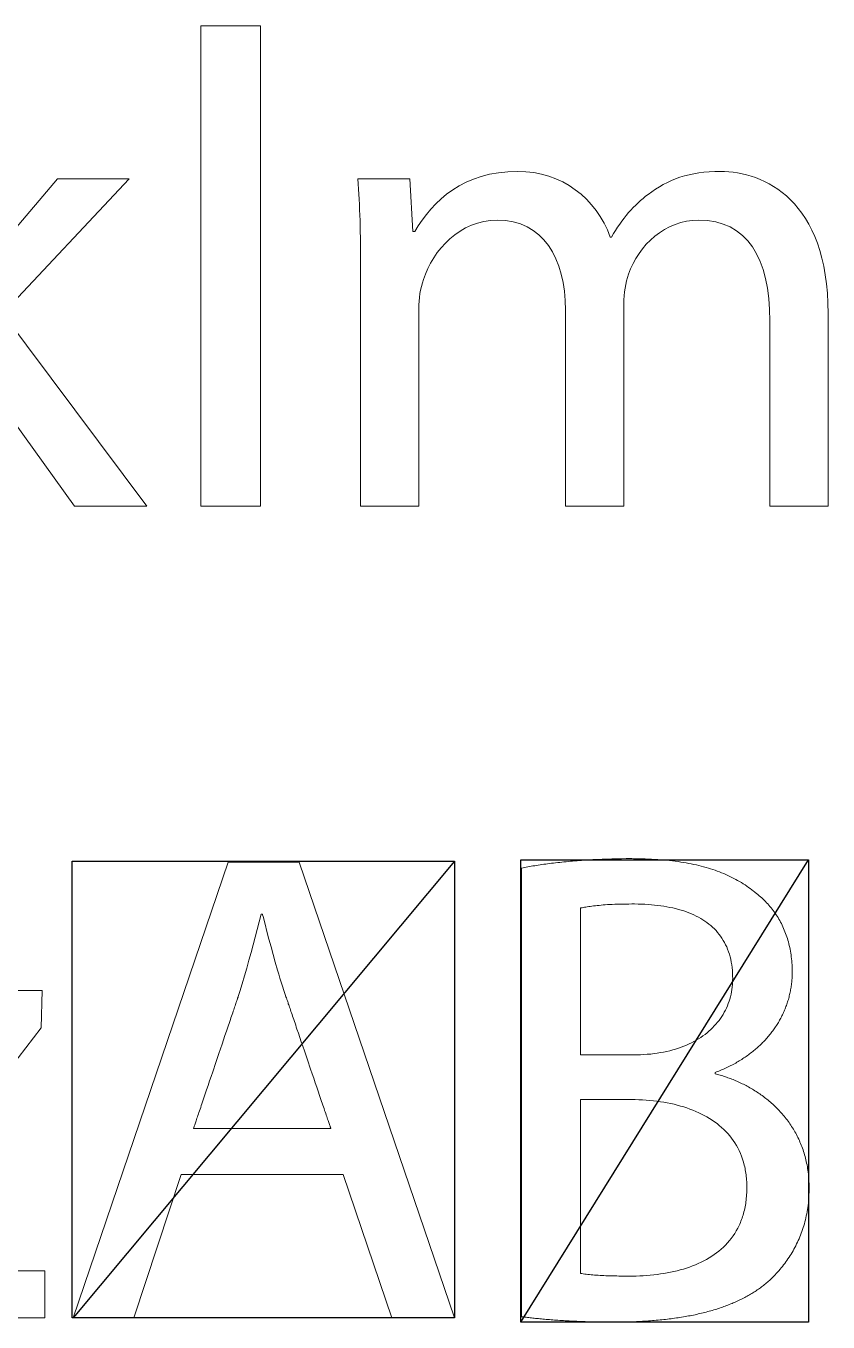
# Model space of a CAD drawing. Header units: millimetres. Extents: x 0 to 114, y 1 to 130.
# Drawn here: x 71.32 to 88.91, y 101.16 to 129.58 of the extents above; entities that cross this region are included whole.
import ezdxf

# ---------------------------------------------------------------- set-up
doc = ezdxf.new("R2010")
doc.units = ezdxf.units.MM
doc.header["$MEASUREMENT"] = 0
doc.layers.add('Layer 1', color=7, linetype='Continuous')

msp = doc.modelspace()

# ---------------------------------------------------------------- linework, layer by layer
for p, q in [((80.718, 111.265), (72.35, 101.246)), ((82.173, 101.157), (88.478, 111.296))]:
    msp.add_line(p, q)
for points in [[(80.718, 101.246), (72.331, 101.246), (72.331, 111.265), (80.718, 111.265)], [(88.478, 101.157), (82.173, 101.157), (82.173, 111.296), (88.478, 111.296)]]:
    msp.add_lwpolyline(points, close=True)
at = {"layer": 'Layer 1', "lineweight": 0}
for points in [[(75.155, 129.582), (76.46, 129.582), (76.46, 119.048), (75.155, 119.048), (75.155, 129.582)], [(74.724, 104.391), (73.686, 101.246), (72.35, 101.246), (75.748, 111.246), (77.306, 111.246), (80.718, 101.246), (79.339, 101.246), (78.27, 104.391), (74.724, 104.391)]]:
    msp.add_lwpolyline(points, dxfattribs=at)
for points in [[(82.187, 111.112), (82.22, 111.119), (82.254, 111.126), (82.289, 111.133), (82.325, 111.139), (82.361, 111.146), (82.398, 111.152), (82.435, 111.159), (82.474, 111.165), (82.512, 111.172), (82.552, 111.178), (82.592, 111.184), (82.633, 111.19), (82.674, 111.196), (82.716, 111.202), (82.758, 111.207), (82.801, 111.213), (82.845, 111.218), (82.889, 111.224), (82.933, 111.229), (82.978, 111.234), (83.024, 111.239), (83.069, 111.244), (83.116, 111.249), (83.162, 111.253), (83.21, 111.258), (83.257, 111.262), (83.305, 111.266), (83.353, 111.27), (83.402, 111.274), (83.451, 111.278), (83.5, 111.282), (83.55, 111.285), (83.6, 111.289), (83.65, 111.292), (83.701, 111.295), (83.752, 111.298), (83.854, 111.303), (83.957, 111.308), (84.061, 111.311), (84.166, 111.315), (84.271, 111.317), (84.376, 111.319), (84.482, 111.32), (84.535, 111.32), (84.542, 111.32), (84.545, 111.32), (84.547, 111.32), (84.549, 111.32), (84.568, 111.32), (84.606, 111.32), (84.643, 111.319), (84.68, 111.319), (84.753, 111.318), (84.826, 111.316), (84.897, 111.314), (84.967, 111.311), (85.036, 111.308), (85.104, 111.304), (85.172, 111.3), (85.238, 111.295), (85.303, 111.289), (85.368, 111.284), (85.431, 111.277), (85.494, 111.27), (85.556, 111.263), (85.617, 111.254), (85.677, 111.246), (85.736, 111.237), (85.794, 111.227), (85.851, 111.216), (85.908, 111.206), (85.964, 111.194), (86.019, 111.182), (86.073, 111.17), (86.126, 111.156), (86.179, 111.143), (86.231, 111.128), (86.282, 111.113), (86.332, 111.098), (86.382, 111.082), (86.431, 111.065), (86.479, 111.048), (86.526, 111.03), (86.573, 111.012), (86.619, 110.993), (86.665, 110.973), (86.71, 110.953), (86.754, 110.932), (86.797, 110.91), (86.84, 110.888), (86.883, 110.866), (86.925, 110.842), (86.966, 110.819), (87.006, 110.794), (87.046, 110.769), (87.086, 110.743), (87.125, 110.717), (87.163, 110.69), (87.201, 110.662), (87.239, 110.633), (87.276, 110.604), (87.285, 110.597), (87.289, 110.593), (87.291, 110.592), (87.293, 110.59), (87.308, 110.579), (87.338, 110.556), (87.368, 110.532), (87.397, 110.508), (87.425, 110.484), (87.453, 110.459), (87.481, 110.433), (87.508, 110.407), (87.534, 110.381), (87.56, 110.354), (87.585, 110.327), (87.61, 110.299), (87.634, 110.27), (87.658, 110.242), (87.682, 110.212), (87.704, 110.183), (87.726, 110.153), (87.748, 110.122), (87.769, 110.091), (87.79, 110.059), (87.81, 110.027), (87.829, 109.995), (87.848, 109.962), (87.866, 109.928), (87.884, 109.895), (87.901, 109.86), (87.917, 109.825), (87.933, 109.79), (87.948, 109.754), (87.963, 109.718), (87.977, 109.682), (87.99, 109.645), (88.003, 109.607), (88.015, 109.569), (88.027, 109.531), (88.037, 109.492), (88.048, 109.452), (88.057, 109.413), (88.066, 109.372), (88.075, 109.332), (88.082, 109.291), (88.089, 109.249), (88.095, 109.207), (88.101, 109.165), (88.106, 109.122), (88.11, 109.078), (88.114, 109.034), (88.117, 108.99), (88.119, 108.946), (88.12, 108.9), (88.121, 108.855), (88.121, 108.832), (88.121, 108.829), (88.121, 108.826), (88.121, 108.819), (88.121, 108.805), (88.121, 108.776), (88.12, 108.748), (88.119, 108.72), (88.117, 108.692), (88.115, 108.665), (88.113, 108.637), (88.11, 108.609), (88.107, 108.581), (88.104, 108.554), (88.1, 108.526), (88.096, 108.499), (88.092, 108.472), (88.087, 108.445), (88.082, 108.418), (88.077, 108.391), (88.071, 108.364), (88.065, 108.337), (88.058, 108.31), (88.051, 108.284), (88.044, 108.257), (88.037, 108.231), (88.029, 108.204), (88.021, 108.178), (88.012, 108.152), (88.003, 108.126), (87.994, 108.101), (87.985, 108.075), (87.975, 108.049), (87.965, 108.024), (87.954, 107.998), (87.943, 107.973), (87.932, 107.948), (87.921, 107.923), (87.909, 107.898), (87.897, 107.874), (87.884, 107.849), (87.872, 107.825), (87.859, 107.801), (87.845, 107.777), (87.832, 107.753), (87.818, 107.729), (87.803, 107.705), (87.789, 107.682), (87.774, 107.658), (87.758, 107.635), (87.743, 107.612), (87.727, 107.589), (87.711, 107.566), (87.694, 107.544), (87.677, 107.521), (87.66, 107.499), (87.643, 107.477), (87.625, 107.455), (87.607, 107.433), (87.589, 107.412), (87.57, 107.39), (87.552, 107.369), (87.532, 107.348), (87.513, 107.327), (87.493, 107.306), (87.473, 107.286), (87.453, 107.265), (87.432, 107.245), (87.411, 107.225), (87.39, 107.206), (87.369, 107.186), (87.347, 107.167), (87.325, 107.148), (87.302, 107.129), (87.28, 107.11), (87.257, 107.091), (87.234, 107.073), (87.21, 107.055), (87.187, 107.037), (87.163, 107.019), (87.139, 107.002), (87.114, 106.984), (87.089, 106.967), (87.064, 106.95), (87.039, 106.934), (87.013, 106.917), (86.988, 106.901), (86.961, 106.885), (86.935, 106.869), (86.908, 106.854), (86.882, 106.838), (86.854, 106.823), (86.827, 106.809), (86.799, 106.794), (86.772, 106.78), (86.743, 106.766), (86.715, 106.752), (86.686, 106.738), (86.657, 106.725), (86.628, 106.712), (86.599, 106.699), (86.569, 106.686), (86.539, 106.674), (86.509, 106.662), (86.479, 106.65), (86.448, 106.638), (86.433, 106.632), (86.431, 106.632), (86.43, 106.631), (86.43, 106.631), (86.43, 106.631), (86.43, 106.631), (86.43, 106.631), (86.43, 106.631), (86.43, 106.63), (86.43, 106.628), (86.43, 106.625), (86.43, 106.622), (86.43, 106.615), (86.43, 106.609), (86.43, 106.606), (86.43, 106.604), (86.43, 106.602), (86.43, 106.602), (86.458, 106.595), (86.486, 106.587), (86.514, 106.579), (86.542, 106.571), (86.57, 106.563), (86.598, 106.554), (86.627, 106.545), (86.655, 106.536), (86.683, 106.526), (86.712, 106.516), (86.74, 106.506), (86.768, 106.495), (86.797, 106.484), (86.825, 106.473), (86.854, 106.462), (86.882, 106.45), (86.91, 106.437), (86.939, 106.425), (86.967, 106.412), (86.995, 106.399), (87.024, 106.385), (87.052, 106.371), (87.08, 106.357), (87.108, 106.342), (87.136, 106.327), (87.164, 106.312), (87.192, 106.297), (87.219, 106.281), (87.247, 106.265), (87.274, 106.248), (87.302, 106.231), (87.329, 106.214), (87.356, 106.196), (87.383, 106.178), (87.41, 106.16), (87.436, 106.141), (87.463, 106.122), (87.489, 106.103), (87.515, 106.083), (87.541, 106.063), (87.567, 106.043), (87.593, 106.022), (87.618, 106.001), (87.643, 105.98), (87.668, 105.958), (87.693, 105.936), (87.717, 105.914), (87.741, 105.891), (87.765, 105.868), (87.789, 105.844), (87.812, 105.82), (87.836, 105.796), (87.859, 105.771), (87.881, 105.746), (87.903, 105.721), (87.925, 105.695), (87.947, 105.669), (87.969, 105.643), (87.99, 105.616), (88.01, 105.589), (88.031, 105.562), (88.051, 105.534), (88.071, 105.506), (88.09, 105.477), (88.109, 105.448), (88.128, 105.419), (88.146, 105.389), (88.164, 105.359), (88.181, 105.329), (88.198, 105.298), (88.215, 105.267), (88.231, 105.235), (88.247, 105.203), (88.263, 105.171), (88.278, 105.138), (88.292, 105.105), (88.306, 105.072), (88.32, 105.038), (88.333, 105.004), (88.346, 104.969), (88.358, 104.934), (88.37, 104.899), (88.381, 104.863), (88.392, 104.827), (88.402, 104.791), (88.412, 104.754), (88.421, 104.717), (88.43, 104.679), (88.438, 104.641), (88.446, 104.603), (88.453, 104.564), (88.459, 104.525), (88.465, 104.485), (88.47, 104.445), (88.475, 104.405), (88.479, 104.364), (88.483, 104.323), (88.486, 104.282), (88.489, 104.24), (88.49, 104.197), (88.492, 104.155), (88.492, 104.112), (88.492, 104.101), (88.492, 104.095), (88.492, 104.094), (88.492, 104.093), (88.492, 104.092), (88.492, 104.079), (88.492, 104.054), (88.491, 104.004), (88.489, 103.955), (88.487, 103.906), (88.483, 103.858), (88.479, 103.81), (88.475, 103.762), (88.469, 103.715), (88.463, 103.669), (88.456, 103.623), (88.448, 103.577), (88.44, 103.532), (88.431, 103.487), (88.421, 103.443), (88.411, 103.399), (88.4, 103.356), (88.388, 103.313), (88.376, 103.27), (88.363, 103.228), (88.349, 103.187), (88.335, 103.145), (88.32, 103.105), (88.305, 103.064), (88.289, 103.024), (88.272, 102.985), (88.255, 102.946), (88.237, 102.907), (88.219, 102.869), (88.2, 102.831), (88.18, 102.794), (88.16, 102.757), (88.14, 102.721), (88.119, 102.684), (88.097, 102.649), (88.075, 102.613), (88.053, 102.579), (88.029, 102.544), (88.006, 102.51), (87.982, 102.476), (87.957, 102.443), (87.932, 102.41), (87.907, 102.378), (87.881, 102.346), (87.854, 102.314), (87.828, 102.283), (87.8, 102.252), (87.773, 102.221), (87.745, 102.191), (87.716, 102.161), (87.687, 102.132), (87.658, 102.103), (87.651, 102.096), (87.647, 102.092), (87.646, 102.091), (87.645, 102.09), (87.642, 102.088), (87.622, 102.069), (87.601, 102.051), (87.58, 102.032), (87.558, 102.015), (87.537, 101.997), (87.515, 101.979), (87.493, 101.962), (87.471, 101.945), (87.448, 101.928), (87.425, 101.911), (87.402, 101.894), (87.379, 101.878), (87.355, 101.862), (87.331, 101.845), (87.307, 101.83), (87.283, 101.814), (87.258, 101.798), (87.233, 101.783), (87.208, 101.768), (87.183, 101.753), (87.157, 101.739), (87.132, 101.724), (87.105, 101.71), (87.079, 101.696), (87.052, 101.682), (87.026, 101.668), (86.998, 101.654), (86.971, 101.641), (86.943, 101.628), (86.915, 101.615), (86.887, 101.602), (86.859, 101.589), (86.83, 101.577), (86.801, 101.565), (86.772, 101.553), (86.742, 101.541), (86.713, 101.529), (86.683, 101.517), (86.652, 101.506), (86.622, 101.495), (86.591, 101.484), (86.56, 101.473), (86.529, 101.463), (86.497, 101.452), (86.465, 101.442), (86.433, 101.432), (86.401, 101.422), (86.368, 101.413), (86.335, 101.403), (86.302, 101.394), (86.269, 101.385), (86.235, 101.376), (86.201, 101.367), (86.167, 101.358), (86.132, 101.35), (86.097, 101.342), (86.062, 101.334), (86.027, 101.326), (85.991, 101.318), (85.955, 101.311), (85.919, 101.304), (85.883, 101.296), (85.846, 101.29), (85.809, 101.283), (85.772, 101.276), (85.735, 101.27), (85.697, 101.264), (85.659, 101.258), (85.62, 101.252), (85.582, 101.246), (85.543, 101.24), (85.504, 101.235), (85.464, 101.23), (85.425, 101.225), (85.385, 101.22), (85.344, 101.216), (85.304, 101.211), (85.263, 101.207), (85.222, 101.203), (85.181, 101.199), (85.139, 101.195), (85.097, 101.192), (85.055, 101.188), (85.012, 101.185), (84.97, 101.182), (84.927, 101.179), (84.883, 101.176), (84.84, 101.174), (84.796, 101.171), (84.752, 101.169), (84.707, 101.167), (84.662, 101.165), (84.617, 101.164), (84.572, 101.162), (84.526, 101.161), (84.48, 101.16), (84.434, 101.159), (84.388, 101.158), (84.341, 101.157), (84.294, 101.157), (84.247, 101.157), (84.199, 101.157), (84.193, 101.157), (84.19, 101.157), (84.189, 101.157), (84.188, 101.157), (84.182, 101.157), (84.169, 101.157), (84.117, 101.157), (84.066, 101.157), (84.015, 101.157), (83.965, 101.158), (83.915, 101.158), (83.866, 101.159), (83.817, 101.16), (83.768, 101.161), (83.72, 101.162), (83.673, 101.163), (83.626, 101.165), (83.58, 101.166), (83.534, 101.168), (83.489, 101.169), (83.444, 101.171), (83.399, 101.173), (83.356, 101.175), (83.312, 101.177), (83.269, 101.179), (83.227, 101.181), (83.185, 101.183), (83.144, 101.186), (83.103, 101.188), (83.063, 101.191), (83.023, 101.193), (82.984, 101.196), (82.946, 101.198), (82.907, 101.201), (82.87, 101.204), (82.833, 101.207), (82.796, 101.21), (82.76, 101.213), (82.725, 101.216), (82.69, 101.219), (82.656, 101.222), (82.622, 101.225), (82.589, 101.228), (82.556, 101.232), (82.524, 101.235), (82.492, 101.238), (82.461, 101.242), (82.431, 101.245), (82.401, 101.248), (82.371, 101.252), (82.342, 101.255), (82.314, 101.259), (82.287, 101.262), (82.259, 101.266), (82.233, 101.269), (82.207, 101.272), (82.194, 101.274), (82.188, 101.275), (82.187, 101.275), (82.187, 101.275), (82.187, 101.275), (82.187, 101.275), (82.187, 101.276), (82.187, 101.276), (82.187, 101.278), (82.187, 101.279), (82.187, 101.281), (82.187, 101.283), (82.187, 101.285), (82.187, 101.288), (82.187, 101.291), (82.187, 101.295), (82.187, 101.298), (82.187, 101.303), (82.187, 101.307), (82.187, 101.312), (82.187, 101.317), (82.187, 101.322), (82.187, 101.328), (82.187, 101.334), (82.187, 101.341), (82.187, 101.347), (82.187, 101.354), (82.187, 101.362), (82.187, 101.369), (82.187, 101.377), (82.187, 101.386), (82.187, 101.394), (82.187, 101.403), (82.187, 101.412), (82.187, 101.422), (82.187, 101.432), (82.187, 101.442), (82.187, 101.452), (82.187, 101.463), (82.187, 101.474), (82.187, 101.485), (82.187, 101.509), (82.187, 101.533), (82.187, 101.559), (82.187, 101.586), (82.187, 101.614), (82.187, 101.643), (82.187, 101.673), (82.187, 101.704), (82.187, 101.737), (82.187, 101.77), (82.187, 101.804), (82.187, 101.839), (82.187, 101.876), (82.187, 101.913), (82.187, 101.951), (82.187, 101.991), (82.187, 102.031), (82.187, 102.072), (82.187, 102.114), (82.187, 102.157), (82.187, 102.201), (82.187, 102.245), (82.187, 102.291), (82.187, 102.337), (82.187, 102.385), (82.187, 102.433), (82.187, 102.481), (82.187, 102.531), (82.187, 102.582), (82.187, 102.633), (82.187, 102.685), (82.187, 102.737), (82.187, 102.791), (82.187, 102.845), (82.187, 102.9), (82.187, 102.955), (82.187, 103.011), (82.187, 103.068), (82.187, 103.125), (82.187, 103.184), (82.187, 103.242), (82.187, 103.302), (82.187, 103.361), (82.187, 103.422), (82.187, 103.483), (82.187, 103.544), (82.187, 103.606), (82.187, 103.669), (82.187, 103.732), (82.187, 103.796), (82.187, 103.86), (82.187, 103.924), (82.187, 103.989), (82.187, 104.055), (82.187, 104.12), (82.187, 104.187), (82.187, 104.253), (82.187, 104.32), (82.187, 104.388), (82.187, 104.455), (82.187, 104.523), (82.187, 104.592), (82.187, 104.661), (82.187, 104.799), (82.187, 104.938), (82.187, 105.078), (82.187, 105.22), (82.187, 105.361), (82.187, 105.504), (82.187, 105.647), (82.187, 105.791), (82.187, 106.078), (82.187, 106.367), (82.187, 106.654), (82.187, 106.798), (82.187, 106.94), (82.187, 107.083), (82.187, 107.224), (82.187, 107.365), (82.187, 107.505), (82.187, 107.644), (82.187, 107.713), (82.187, 107.782), (82.187, 107.85), (82.187, 107.918), (82.187, 107.986), (82.187, 108.054), (82.187, 108.121), (82.187, 108.187), (82.187, 108.254), (82.187, 108.32), (82.187, 108.385), (82.187, 108.45), (82.187, 108.515), (82.187, 108.579), (82.187, 108.643), (82.187, 108.706), (82.187, 108.768), (82.187, 108.831), (82.187, 108.892), (82.187, 108.953), (82.187, 109.014), (82.187, 109.074), (82.187, 109.133), (82.187, 109.192), (82.187, 109.25), (82.187, 109.308), (82.187, 109.365), (82.187, 109.421), (82.187, 109.477), (82.187, 109.532), (82.187, 109.586), (82.187, 109.639), (82.187, 109.692), (82.187, 109.744), (82.187, 109.796), (82.187, 109.846), (82.187, 109.896), (82.187, 109.945), (82.187, 109.993), (82.187, 110.041), (82.187, 110.087), (82.187, 110.133), (82.187, 110.178), (82.187, 110.222), (82.187, 110.265), (82.187, 110.307), (82.187, 110.348), (82.187, 110.389), (82.187, 110.428), (82.187, 110.467), (82.187, 110.504), (82.187, 110.541), (82.187, 110.576), (82.187, 110.611), (82.187, 110.644), (82.187, 110.677), (82.187, 110.708), (82.187, 110.738), (82.187, 110.768), (82.187, 110.796), (82.187, 110.823), (82.187, 110.849), (82.187, 110.874), (82.187, 110.897), (82.187, 110.909), (82.187, 110.92), (82.187, 110.931), (82.187, 110.941), (82.187, 110.952), (82.187, 110.961), (82.187, 110.971), (82.187, 110.98), (82.187, 110.989), (82.187, 110.998), (82.187, 111.007), (82.187, 111.015), (82.187, 111.023), (82.187, 111.03), (82.187, 111.037), (82.187, 111.044), (82.187, 111.051), (82.187, 111.057), (82.187, 111.063), (82.187, 111.068), (82.187, 111.073), (82.187, 111.078), (82.187, 111.083), (82.187, 111.087), (82.187, 111.091), (82.187, 111.095), (82.187, 111.098), (82.187, 111.101), (82.187, 111.104), (82.187, 111.106), (82.187, 111.108), (82.187, 111.109), (82.187, 111.111), (82.187, 111.111), (82.187, 111.112), (82.187, 111.112)], [(83.477, 107.017), (83.479, 107.017), (83.483, 107.017), (83.489, 107.017), (83.498, 107.017), (83.509, 107.017), (83.522, 107.017), (83.537, 107.017), (83.554, 107.017), (83.573, 107.017), (83.594, 107.017), (83.616, 107.017), (83.64, 107.017), (83.666, 107.017), (83.692, 107.017), (83.72, 107.017), (83.749, 107.017), (83.779, 107.017), (83.81, 107.017), (83.874, 107.017), (83.941, 107.017), (84.009, 107.017), (84.146, 107.017), (84.213, 107.017), (84.279, 107.017), (84.342, 107.017), (84.372, 107.017), (84.401, 107.017), (84.429, 107.017), (84.456, 107.017), (84.482, 107.017), (84.506, 107.017), (84.528, 107.017), (84.55, 107.017), (84.569, 107.017), (84.586, 107.017), (84.602, 107.017), (84.616, 107.017), (84.627, 107.017), (84.636, 107.017), (84.643, 107.017), (84.648, 107.017), (84.649, 107.017), (84.649, 107.017), (84.649, 107.017), (84.65, 107.017), (84.651, 107.017), (84.653, 107.017), (84.673, 107.017), (84.713, 107.018), (84.791, 107.02), (84.868, 107.023), (84.944, 107.029), (85.018, 107.035), (85.091, 107.044), (85.163, 107.054), (85.233, 107.065), (85.302, 107.078), (85.37, 107.092), (85.436, 107.108), (85.5, 107.125), (85.564, 107.143), (85.626, 107.163), (85.686, 107.184), (85.745, 107.207), (85.803, 107.231), (85.859, 107.256), (85.913, 107.282), (85.966, 107.31), (86.018, 107.339), (86.068, 107.369), (86.117, 107.4), (86.164, 107.433), (86.209, 107.466), (86.253, 107.501), (86.295, 107.536), (86.336, 107.573), (86.375, 107.611), (86.413, 107.65), (86.449, 107.69), (86.483, 107.731), (86.516, 107.773), (86.547, 107.816), (86.577, 107.86), (86.605, 107.904), (86.631, 107.95), (86.655, 107.997), (86.678, 108.044), (86.699, 108.092), (86.718, 108.141), (86.736, 108.191), (86.752, 108.241), (86.766, 108.293), (86.779, 108.345), (86.789, 108.397), (86.798, 108.451), (86.805, 108.505), (86.81, 108.56), (86.814, 108.615), (86.815, 108.671), (86.816, 108.685), (86.816, 108.692), (86.816, 108.7), (86.815, 108.735), (86.813, 108.801), (86.809, 108.867), (86.803, 108.93), (86.794, 108.992), (86.784, 109.053), (86.772, 109.112), (86.758, 109.169), (86.743, 109.225), (86.725, 109.279), (86.705, 109.332), (86.684, 109.384), (86.661, 109.433), (86.636, 109.482), (86.609, 109.528), (86.581, 109.574), (86.551, 109.618), (86.519, 109.66), (86.486, 109.701), (86.451, 109.741), (86.414, 109.779), (86.376, 109.816), (86.336, 109.851), (86.295, 109.885), (86.252, 109.918), (86.207, 109.949), (86.161, 109.979), (86.114, 110.008), (86.065, 110.035), (86.015, 110.061), (85.963, 110.086), (85.91, 110.109), (85.855, 110.132), (85.8, 110.152), (85.743, 110.172), (85.684, 110.19), (85.624, 110.208), (85.563, 110.224), (85.501, 110.238), (85.438, 110.252), (85.373, 110.264), (85.307, 110.276), (85.24, 110.286), (85.172, 110.294), (85.103, 110.302), (85.033, 110.309), (84.961, 110.314), (84.889, 110.319), (84.815, 110.322), (84.741, 110.324), (84.665, 110.326), (84.627, 110.326), (84.623, 110.326), (84.62, 110.326), (84.619, 110.326), (84.615, 110.326), (84.606, 110.326), (84.538, 110.325), (84.472, 110.325), (84.409, 110.324), (84.347, 110.322), (84.288, 110.321), (84.231, 110.319), (84.176, 110.316), (84.123, 110.313), (84.072, 110.311), (84.023, 110.307), (83.976, 110.304), (83.93, 110.3), (83.887, 110.296), (83.845, 110.292), (83.805, 110.288), (83.766, 110.283), (83.729, 110.279), (83.694, 110.274), (83.66, 110.269), (83.628, 110.264), (83.597, 110.259), (83.567, 110.254), (83.539, 110.249), (83.513, 110.244), (83.487, 110.239), (83.481, 110.237), (83.478, 110.237), (83.477, 110.237), (83.477, 110.235), (83.477, 110.231), (83.477, 110.226), (83.477, 110.219), (83.477, 110.211), (83.477, 110.201), (83.477, 110.189), (83.477, 110.175), (83.477, 110.16), (83.477, 110.144), (83.477, 110.126), (83.477, 110.106), (83.477, 110.086), (83.477, 110.064), (83.477, 110.04), (83.477, 110.015), (83.477, 109.989), (83.477, 109.962), (83.477, 109.934), (83.477, 109.904), (83.477, 109.874), (83.477, 109.842), (83.477, 109.809), (83.477, 109.775), (83.477, 109.741), (83.477, 109.705), (83.477, 109.631), (83.477, 109.554), (83.477, 109.474), (83.477, 109.391), (83.477, 109.305), (83.477, 109.218), (83.477, 109.129), (83.477, 109.038), (83.477, 108.946), (83.477, 108.853), (83.477, 108.476), (83.477, 108.29), (83.477, 108.198), (83.477, 108.107), (83.477, 108.018), (83.477, 107.931), (83.477, 107.846), (83.477, 107.764), (83.477, 107.684), (83.477, 107.608), (83.477, 107.534), (83.477, 107.499), (83.477, 107.465), (83.477, 107.431), (83.477, 107.399), (83.477, 107.368), (83.477, 107.338), (83.477, 107.308), (83.477, 107.281), (83.477, 107.254), (83.477, 107.228), (83.477, 107.204), (83.477, 107.181), (83.477, 107.16), (83.477, 107.139), (83.477, 107.121), (83.477, 107.103), (83.477, 107.087), (83.477, 107.073), (83.477, 107.06), (83.477, 107.049), (83.477, 107.039), (83.477, 107.031), (83.477, 107.025), (83.477, 107.021), (83.477, 107.018), (83.477, 107.017)], [(78.003, 105.4), (78.003, 105.401), (78.002, 105.405), (78, 105.41), (77.997, 105.418), (77.994, 105.428), (77.989, 105.441), (77.985, 105.455), (77.979, 105.471), (77.973, 105.489), (77.966, 105.509), (77.959, 105.531), (77.951, 105.555), (77.942, 105.58), (77.933, 105.607), (77.923, 105.635), (77.913, 105.665), (77.902, 105.697), (77.891, 105.73), (77.879, 105.764), (77.867, 105.8), (77.855, 105.837), (77.842, 105.875), (77.828, 105.914), (77.814, 105.955), (77.8, 105.996), (77.786, 106.039), (77.771, 106.082), (77.756, 106.126), (77.725, 106.217), (77.693, 106.311), (77.661, 106.407), (77.627, 106.504), (77.594, 106.604), (77.559, 106.704), (77.491, 106.906), (77.422, 107.107), (77.389, 107.206), (77.356, 107.304), (77.323, 107.399), (77.292, 107.492), (77.261, 107.581), (77.246, 107.625), (77.232, 107.668), (77.218, 107.71), (77.204, 107.75), (77.19, 107.79), (77.177, 107.828), (77.164, 107.866), (77.152, 107.902), (77.14, 107.937), (77.129, 107.97), (77.118, 108.002), (77.108, 108.033), (77.098, 108.062), (77.088, 108.089), (77.08, 108.115), (77.071, 108.139), (77.064, 108.162), (77.057, 108.182), (77.05, 108.201), (77.045, 108.218), (77.039, 108.233), (77.035, 108.246), (77.031, 108.257), (77.028, 108.265), (77.026, 108.272), (77.025, 108.276), (77.024, 108.278), (77.024, 108.278), (77.024, 108.278), (77.024, 108.279), (77.023, 108.282), (77.019, 108.293), (77.003, 108.339), (76.973, 108.43), (76.944, 108.52), (76.916, 108.61), (76.888, 108.699), (76.861, 108.787), (76.835, 108.874), (76.785, 109.047), (76.737, 109.219), (76.691, 109.388), (76.646, 109.555), (76.603, 109.721), (76.561, 109.885), (76.519, 110.049), (76.508, 110.09), (76.506, 110.1), (76.505, 110.102), (76.505, 110.103), (76.505, 110.103), (76.505, 110.103), (76.505, 110.103), (76.504, 110.103), (76.503, 110.103), (76.5, 110.103), (76.493, 110.103), (76.485, 110.103), (76.478, 110.103), (76.476, 110.103), (76.475, 110.103), (76.433, 109.936), (76.39, 109.768), (76.346, 109.599), (76.301, 109.43), (76.255, 109.26), (76.208, 109.09), (76.16, 108.92), (76.11, 108.749), (76.059, 108.578), (76.007, 108.407), (75.98, 108.322), (75.973, 108.3), (75.971, 108.295), (75.971, 108.294), (75.971, 108.293), (75.971, 108.293), (75.971, 108.293), (75.97, 108.29), (75.968, 108.285), (75.965, 108.278), (75.962, 108.268), (75.958, 108.257), (75.954, 108.243), (75.948, 108.227), (75.942, 108.21), (75.936, 108.19), (75.929, 108.169), (75.921, 108.146), (75.912, 108.121), (75.903, 108.094), (75.894, 108.066), (75.884, 108.036), (75.873, 108.005), (75.862, 107.972), (75.851, 107.938), (75.839, 107.903), (75.826, 107.866), (75.813, 107.828), (75.8, 107.789), (75.786, 107.749), (75.773, 107.708), (75.758, 107.665), (75.744, 107.622), (75.713, 107.533), (75.682, 107.441), (75.65, 107.346), (75.617, 107.249), (75.584, 107.15), (75.55, 107.049), (75.481, 106.846), (75.412, 106.644), (75.378, 106.543), (75.345, 106.444), (75.312, 106.347), (75.28, 106.252), (75.249, 106.16), (75.219, 106.071), (75.204, 106.028), (75.19, 105.985), (75.176, 105.944), (75.162, 105.904), (75.149, 105.865), (75.136, 105.827), (75.123, 105.79), (75.111, 105.755), (75.1, 105.721), (75.089, 105.688), (75.078, 105.657), (75.068, 105.627), (75.059, 105.599), (75.05, 105.572), (75.041, 105.547), (75.033, 105.524), (75.026, 105.503), (75.02, 105.483), (75.014, 105.466), (75.008, 105.45), (75.004, 105.436), (75, 105.425), (74.997, 105.415), (74.994, 105.408), (74.992, 105.403), (74.992, 105.4), (74.992, 105.4), (74.994, 105.4), (74.998, 105.4), (75.005, 105.4), (75.014, 105.4), (75.025, 105.4), (75.039, 105.4), (75.054, 105.4), (75.072, 105.4), (75.092, 105.4), (75.113, 105.4), (75.137, 105.4), (75.162, 105.4), (75.189, 105.4), (75.218, 105.4), (75.248, 105.4), (75.28, 105.4), (75.314, 105.4), (75.349, 105.4), (75.385, 105.4), (75.423, 105.4), (75.462, 105.4), (75.502, 105.4), (75.544, 105.4), (75.586, 105.4), (75.63, 105.4), (75.675, 105.4), (75.72, 105.4), (75.814, 105.4), (75.911, 105.4), (76.011, 105.4), (76.113, 105.4), (76.216, 105.4), (76.427, 105.4), (76.638, 105.4), (76.743, 105.4), (76.847, 105.4), (76.95, 105.4), (77.05, 105.4), (77.148, 105.4), (77.243, 105.4), (77.289, 105.4), (77.335, 105.4), (77.379, 105.4), (77.423, 105.4), (77.465, 105.4), (77.506, 105.4), (77.546, 105.4), (77.584, 105.4), (77.622, 105.4), (77.658, 105.4), (77.692, 105.4), (77.725, 105.4), (77.757, 105.4), (77.787, 105.4), (77.815, 105.4), (77.841, 105.4), (77.866, 105.4), (77.889, 105.4), (77.91, 105.4), (77.929, 105.4), (77.946, 105.4), (77.961, 105.4), (77.973, 105.4), (77.984, 105.4), (77.992, 105.4), (77.998, 105.4), (78.002, 105.4), (78.003, 105.4)], [(83.477, 102.225), (83.507, 102.22), (83.539, 102.215), (83.571, 102.21), (83.604, 102.206), (83.639, 102.202), (83.674, 102.198), (83.71, 102.195), (83.748, 102.191), (83.786, 102.188), (83.825, 102.185), (83.866, 102.183), (83.907, 102.18), (83.95, 102.178), (83.993, 102.176), (84.037, 102.174), (84.082, 102.173), (84.128, 102.171), (84.175, 102.17), (84.223, 102.169), (84.272, 102.168), (84.321, 102.167), (84.372, 102.166), (84.423, 102.166), (84.475, 102.166), (84.528, 102.165), (84.555, 102.165), (84.558, 102.165), (84.56, 102.165), (84.562, 102.165), (84.564, 102.165), (84.584, 102.166), (84.623, 102.166), (84.701, 102.167), (84.778, 102.17), (84.855, 102.174), (84.932, 102.179), (85.009, 102.185), (85.084, 102.192), (85.159, 102.201), (85.234, 102.211), (85.308, 102.223), (85.381, 102.235), (85.453, 102.249), (85.525, 102.265), (85.595, 102.281), (85.665, 102.3), (85.734, 102.319), (85.801, 102.34), (85.868, 102.363), (85.933, 102.387), (85.998, 102.413), (86.061, 102.44), (86.122, 102.468), (86.183, 102.499), (86.242, 102.531), (86.299, 102.564), (86.356, 102.599), (86.41, 102.636), (86.463, 102.675), (86.514, 102.715), (86.564, 102.757), (86.612, 102.8), (86.658, 102.846), (86.702, 102.893), (86.745, 102.942), (86.785, 102.993), (86.824, 103.046), (86.86, 103.101), (86.894, 103.157), (86.926, 103.216), (86.956, 103.276), (86.971, 103.307), (86.984, 103.338), (86.997, 103.37), (87.01, 103.403), (87.021, 103.436), (87.033, 103.469), (87.043, 103.503), (87.053, 103.538), (87.063, 103.573), (87.072, 103.608), (87.08, 103.644), (87.087, 103.681), (87.094, 103.718), (87.101, 103.755), (87.106, 103.793), (87.111, 103.832), (87.115, 103.871), (87.119, 103.911), (87.122, 103.951), (87.124, 103.992), (87.126, 104.033), (87.127, 104.075), (87.127, 104.117), (87.127, 104.157), (87.126, 104.196), (87.124, 104.235), (87.121, 104.273), (87.118, 104.311), (87.114, 104.348), (87.11, 104.385), (87.105, 104.422), (87.099, 104.458), (87.093, 104.493), (87.086, 104.528), (87.079, 104.563), (87.071, 104.597), (87.053, 104.665), (87.032, 104.73), (87.01, 104.794), (86.985, 104.856), (86.957, 104.916), (86.928, 104.975), (86.897, 105.032), (86.863, 105.087), (86.827, 105.14), (86.789, 105.192), (86.75, 105.242), (86.708, 105.291), (86.664, 105.338), (86.619, 105.383), (86.571, 105.427), (86.522, 105.469), (86.472, 105.509), (86.419, 105.548), (86.365, 105.585), (86.309, 105.621), (86.252, 105.655), (86.193, 105.688), (86.133, 105.719), (86.071, 105.749), (86.007, 105.777), (85.943, 105.803), (85.877, 105.828), (85.81, 105.852), (85.741, 105.874), (85.672, 105.895), (85.601, 105.914), (85.529, 105.932), (85.456, 105.948), (85.382, 105.963), (85.307, 105.977), (85.231, 105.989), (85.155, 106), (85.077, 106.009), (84.998, 106.017), (84.919, 106.024), (84.839, 106.029), (84.758, 106.033), (84.677, 106.036), (84.595, 106.038), (84.554, 106.038), (84.549, 106.038), (84.546, 106.038), (84.546, 106.038), (84.546, 106.038), (84.545, 106.038), (84.543, 106.038), (84.539, 106.038), (84.532, 106.038), (84.523, 106.038), (84.513, 106.038), (84.5, 106.038), (84.485, 106.038), (84.469, 106.038), (84.451, 106.038), (84.431, 106.038), (84.41, 106.038), (84.388, 106.038), (84.364, 106.038), (84.34, 106.038), (84.314, 106.038), (84.287, 106.038), (84.259, 106.038), (84.231, 106.038), (84.172, 106.038), (84.111, 106.038), (83.987, 106.038), (83.924, 106.038), (83.863, 106.038), (83.804, 106.038), (83.775, 106.038), (83.747, 106.038), (83.72, 106.038), (83.694, 106.038), (83.668, 106.038), (83.644, 106.038), (83.621, 106.038), (83.6, 106.038), (83.58, 106.038), (83.561, 106.038), (83.544, 106.038), (83.529, 106.038), (83.515, 106.038), (83.504, 106.038), (83.494, 106.038), (83.487, 106.038), (83.481, 106.038), (83.478, 106.038), (83.477, 106.038), (83.477, 106.036), (83.477, 106.032), (83.477, 106.025), (83.477, 106.017), (83.477, 106.007), (83.477, 105.995), (83.477, 105.981), (83.477, 105.965), (83.477, 105.947), (83.477, 105.928), (83.477, 105.907), (83.477, 105.884), (83.477, 105.859), (83.477, 105.833), (83.477, 105.805), (83.477, 105.776), (83.477, 105.745), (83.477, 105.713), (83.477, 105.679), (83.477, 105.644), (83.477, 105.608), (83.477, 105.57), (83.477, 105.531), (83.477, 105.492), (83.477, 105.45), (83.477, 105.408), (83.477, 105.365), (83.477, 105.321), (83.477, 105.275), (83.477, 105.229), (83.477, 105.182), (83.477, 105.134), (83.477, 105.085), (83.477, 105.036), (83.477, 104.935), (83.477, 104.831), (83.477, 104.726), (83.477, 104.618), (83.477, 104.509), (83.477, 104.399), (83.477, 104.176), (83.477, 103.953), (83.477, 103.842), (83.477, 103.732), (83.477, 103.623), (83.477, 103.516), (83.477, 103.41), (83.477, 103.307), (83.477, 103.207), (83.477, 103.158), (83.477, 103.109), (83.477, 103.062), (83.477, 103.015), (83.477, 102.969), (83.477, 102.924), (83.477, 102.88), (83.477, 102.837), (83.477, 102.796), (83.477, 102.755), (83.477, 102.715), (83.477, 102.677), (83.477, 102.64), (83.477, 102.604), (83.477, 102.57), (83.477, 102.537), (83.477, 102.505), (83.477, 102.475), (83.477, 102.446), (83.477, 102.419), (83.477, 102.394), (83.477, 102.37), (83.477, 102.347), (83.477, 102.327), (83.477, 102.308), (83.477, 102.291), (83.477, 102.276), (83.477, 102.263), (83.477, 102.251), (83.477, 102.242), (83.477, 102.234), (83.477, 102.229), (83.477, 102.226), (83.477, 102.225)]]:
    msp.add_lwpolyline(points, close=True, dxfattribs=at)
for points, knots in [([(69.235, 122.935), (69.235, 122.935), (69.265, 122.935), (69.265, 122.935), (69.443, 123.188), (69.695, 123.499), (69.903, 123.751), (69.903, 123.751), (72.01, 126.229), (72.01, 126.229), (72.01, 126.229), (73.583, 126.229), (73.583, 126.229), (73.583, 126.229), (70.808, 123.277), (70.808, 123.277), (70.808, 123.277), (73.968, 119.048), (73.968, 119.048), (73.968, 119.048), (72.381, 119.048), (72.381, 119.048), (72.381, 119.048), (69.903, 122.49), (69.903, 122.49), (69.903, 122.49), (69.235, 121.748), (69.235, 121.748), (69.235, 121.748), (69.235, 119.048), (69.235, 119.048), (69.235, 119.048), (67.945, 119.048), (67.945, 119.048), (67.945, 119.048), (67.945, 129.582), (67.945, 129.582), (67.945, 129.582), (69.235, 129.582), (69.235, 129.582), (69.235, 129.582), (69.235, 122.935), (69.235, 122.935)], [0, 0, 0, 0, 1, 1, 1, 2, 2, 2, 3, 3, 3, 4, 4, 4, 5, 5, 5, 6, 6, 6, 7, 7, 7, 8, 8, 8, 9, 9, 9, 10, 10, 10, 11, 11, 11, 12, 12, 12, 13, 13, 13, 14, 14, 14, 14]), ([(78.656, 124.286), (78.656, 125.027), (78.641, 125.636), (78.596, 126.229), (78.596, 126.229), (79.739, 126.229), (79.739, 126.229), (79.739, 126.229), (79.798, 125.072), (79.798, 125.072), (79.798, 125.072), (79.843, 125.072), (79.843, 125.072), (80.243, 125.754), (80.911, 126.392), (82.098, 126.392), (83.077, 126.392), (83.819, 125.799), (84.131, 124.953), (84.131, 124.953), (84.16, 124.953), (84.16, 124.953), (84.383, 125.354), (84.665, 125.665), (84.961, 125.888), (85.392, 126.214), (85.866, 126.392), (86.549, 126.392), (87.498, 126.392), (88.908, 125.769), (88.908, 123.277), (88.908, 123.277), (88.908, 119.048), (88.908, 119.048), (88.908, 119.048), (87.632, 119.048), (87.632, 119.048), (87.632, 119.048), (87.632, 123.113), (87.632, 123.113), (87.632, 124.493), (87.128, 125.324), (86.074, 125.324), (85.332, 125.324), (84.754, 124.775), (84.531, 124.137), (84.472, 123.959), (84.427, 123.722), (84.427, 123.484), (84.427, 123.484), (84.427, 119.048), (84.427, 119.048), (84.427, 119.048), (83.151, 119.048), (83.151, 119.048), (83.151, 119.048), (83.151, 123.351), (83.151, 123.351), (83.151, 124.493), (82.647, 125.324), (81.653, 125.324), (80.837, 125.324), (80.243, 124.671), (80.036, 124.018), (79.961, 123.826), (79.932, 123.603), (79.932, 123.381), (79.932, 123.381), (79.932, 119.048), (79.932, 119.048), (79.932, 119.048), (78.656, 119.048), (78.656, 119.048), (78.656, 119.048), (78.656, 124.286), (78.656, 124.286)], [0, 0, 0, 0, 1, 1, 1, 2, 2, 2, 3, 3, 3, 4, 4, 4, 5, 5, 5, 6, 6, 6, 7, 7, 7, 8, 8, 8, 9, 9, 9, 10, 10, 10, 11, 11, 11, 12, 12, 12, 13, 13, 13, 14, 14, 14, 15, 15, 15, 16, 16, 16, 17, 17, 17, 18, 18, 18, 19, 19, 19, 20, 20, 20, 21, 21, 21, 22, 22, 22, 23, 23, 23, 24, 24, 24, 25, 25, 25, 25]), ([(65.897, 102.002), (65.897, 102.002), (69.146, 106.231), (69.146, 106.231), (69.458, 106.617), (69.755, 106.958), (70.081, 107.344), (70.081, 107.344), (70.081, 107.373), (70.081, 107.373), (70.081, 107.373), (66.194, 107.373), (66.194, 107.373), (66.194, 107.373), (66.194, 108.427), (66.194, 108.427), (66.194, 108.427), (71.669, 108.427), (71.669, 108.427), (71.669, 108.427), (71.654, 107.611), (71.654, 107.611), (71.654, 107.611), (68.449, 103.441), (68.449, 103.441), (68.152, 103.041), (67.856, 102.685), (67.529, 102.314), (67.529, 102.314), (67.529, 102.284), (67.529, 102.284), (67.529, 102.284), (71.728, 102.284), (71.728, 102.284), (71.728, 102.284), (71.728, 101.246), (71.728, 101.246), (71.728, 101.246), (65.897, 101.246), (65.897, 101.246), (65.897, 101.246), (65.897, 102.002), (65.897, 102.002)], [0, 0, 0, 0, 1, 1, 1, 2, 2, 2, 3, 3, 3, 4, 4, 4, 5, 5, 5, 6, 6, 6, 7, 7, 7, 8, 8, 8, 9, 9, 9, 10, 10, 10, 11, 11, 11, 12, 12, 12, 13, 13, 13, 14, 14, 14, 14])]:
    msp.add_open_spline(points, degree=3, knots=knots, dxfattribs=at)

doc.saveas('drawing.dxf')
